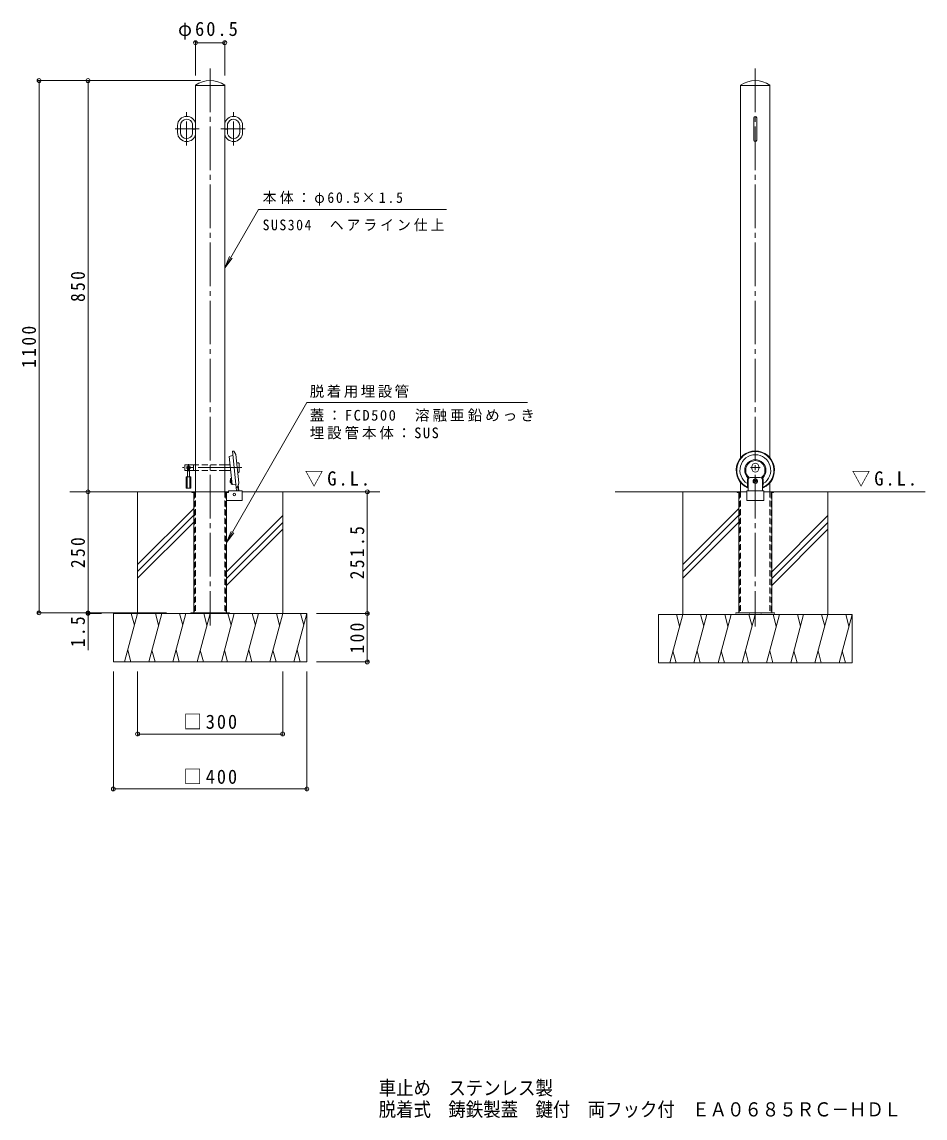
# Model space of a CAD drawing. Units: millimetres, scale not verified. Extents: x -1516 to 1828, y -1371 to 1082.
# Drawn here: x -1516 to 351, y -1371 to 895 of the extents above; entities that cross this region are included whole.
import ezdxf
from ezdxf.enums import TextEntityAlignment as Align

# ---------------------------------------------------------------- set-up
doc = ezdxf.new("R2010")
doc.units = ezdxf.units.MM
doc.header["$LTSCALE"] = 10
doc.header["$PDMODE"] = 32
doc.header["$PDSIZE"] = 8
for name, pattern in [('CHAIN1', [8, 5, -1, 1, -1]), ('CHAIN2', [12, 9, -1, 1, -1]), ('DASHED1', [1.8, 1.2, -0.6])]:
    doc.linetypes.add(name, pattern=pattern)
for name, color, linetype, lineweight in [('C-0', 4, 'Continuous', 9), ('C-1', 2, 'Continuous', 9), ('C-2', 3, 'Continuous', 9), ('C-3', 4, 'Continuous', 9), ('C-4', 7, 'Continuous', 9), ('C-5', 7, 'Continuous', 9), ('C-6', 6, 'Continuous', 9), ('C-7', 2, 'Continuous', 9), ('C-9', 7, 'Continuous', 9), ('C-A', 7, 'CHAIN1', 9), ('C-B', 2, 'Continuous', 9), ('C-E', 4, 'Continuous', 9)]:
    doc.layers.add(name, color=color, linetype=linetype, lineweight=lineweight)
doc.layers.add('F-5_F-5ﾚｲﾔ', color=2, linetype='Continuous')
doc.styles.add('ＭＳ ゴシック', font='')
doc.styles.get('ＭＳ ゴシック').set_extended_font_data('MS Gothic')

msp = doc.modelspace()

# ---------------------------------------------------------------- linework, layer by layer
at = {"layer": 'C-0', "color": 7, "linetype": 'CHAIN2'}
for p, q in [((-1127.05, 798.48), (-1127.05, -353.02)), ((0, 798.48), (0, -354.72)), ((-1061.65, -26.52), (-1184.16, -26.52)), ((10, -26.53), (-9.89, -26.52))]:
    msp.add_line(p, q, dxfattribs=at)
at = {"layer": 'C-0'}
for p, q in [((-1072.92, -67.73), (-1080.85, 7.67)), ((-1080.59, 7.88), (-1078.21, 7.23)), ((-1078.21, 7.23), (-1073.6, 0.89)), ((-1067.38, -58.22), (-1073.6, 0.89)), ((-1080.75, -1.64), (-1087.74, -3.27)), ((-6.91, -28.52), (-6.91, -24.52)), ((7.01, -24.53), (7.02, -28.53)), ((-1074.43, -61.79), (-1081.6, -61.65)), ((-1067.38, -58.22), (-1068.57, -61.3)), ((-16.34, -59.34), (-16.34, -51.91)), ((-15.78, -66.47), (-16.34, -59.34)), ((-15.34, -67.81), (-15.35, -51.91)), ((-15.26, -47.99), (-13.33, -47.4)), ((15.4, -48.01), (13.46, -47.42)), ((15.49, -67.83), (15.48, -51.93)), ((15.93, -66.48), (16.48, -59.36)), ((16.48, -59.36), (16.48, -51.93))]:
    msp.add_line(p, q, dxfattribs=at)
msp.add_lwpolyline([(-1087.74, -3.27), (-1082.95, -48.86), (-1082.94, -48.92)], dxfattribs=at)
for centre, radius, start, end in [((-1080.65, 7.69), 0.2, 74.79398, 186), ((-1080.98, -0.67), 1, 283.12502, 6), ((-1074.45, -62.79), 1, 6, 88.87498), ((-1072.72, -67.71), 0.2, 186, 297.20602)]:
    msp.add_arc(centre, radius, start, end, dxfattribs=at)
for centre, major_axis, start_param, end_param in [((0.06, -31.92), (-4.16, 39.58), 3.4553706, 8.9007544), ((0.06, -31.92), (-4.06, 38.59), 3.4806005, 8.8763306), ((0.06, -31.92), (-3.35, 31.83), 3.5785013, 8.7784298), ((0.06, -31.92), (-2.3, 21.88), 3.8315417, 8.5253894), ((0.06, -31.92), (-2.09, 19.89), 3.7948949, 8.5620362), ((0.05, -24.52), (-0.73, 6.96), 6.1784656, 7.7492619), ((0.05, -24.52), (-0.73, 6.96), 4.6076692, 6.1784656), ((0.06, -28.52), (-0.73, 6.96), 1.4660766, 3.0368729), ((0.06, -28.52), (-0.73, 6.96), 3.0368729, 4.6076692), ((-16.28, -66.5), (-0.052, 0.497), 2.5931453, 4.6855146), ((-9.88, -51.92), (-0.68, 6.46), 0.9210955, 1.4660766), ((-15.84, -67.81), (-0.052, 0.497), 2.6175691, 4.6076692), ((-16.26, -48.03), (-0.105, 0.995), 4.0626882, 5.3837967), ((-9.88, -51.92), (-0.57, 5.47), 0.6466607, 1.4660766), ((-14.29, -47.17), (-0.105, 0.995), 3.7882534, 5.4204436), ((14.42, -47.18), (-0.105, 0.995), 0.6533022, 2.2854924), ((10.01, -51.93), (-0.57, 5.47), 4.6076692, 5.4270851), ((16.39, -48.04), (-0.105, 0.995), 0.6899491, 2.0110576), ((15.99, -67.83), (-0.052, 0.497), 1.4660766, 3.4561767), ((10.01, -51.93), (-0.68, 6.46), 4.6076692, 5.1526503), ((16.43, -66.52), (-0.052, 0.497), 1.3882312, 3.4806005)]:
    msp.add_ellipse(centre, major_axis=major_axis, ratio=0.9945, start_param=start_param, end_param=end_param, dxfattribs=at)
at = {"layer": 'C-1', "color": 4}
for p, q in [((-1082.94, -48.92), (-1081.6, -61.65)), ((-1070.48, -66.28), (-1072.63, -67.89)), ((-1068.57, -61.3), (-1070.48, -66.28))]:
    msp.add_line(p, q, dxfattribs=at)
at = {"layer": 'C-1', "color": 3}
for p, q in [((-30.25, -57.49), (-30.25, -76.52)), ((30.25, -57.7), (30.25, -76.52)), ((-1093.05, -78.02), (-1089.05, -78.02)), ((-1089.05, -78.02), (-1089.05, -74.22)), ((-1062.05, -74.22), (-1089.05, -74.22)), ((-1060.55, -93.22), (-1060.55, -75.72)), ((-17.5, -74.22), (-17.5, -94.72)), ((-17.5, -74.22), (17.5, -74.22)), ((17.5, -74.22), (17.5, -94.72)), ((-1062.05, -94.72), (-1093.05, -94.72)), ((-17.5, -94.72), (17.5, -94.72))]:
    msp.add_line(p, q, dxfattribs=at)
at = {"layer": 'C-1'}
for p, q in [((-1164.55, -76.52), (-1089.55, -76.52)), ((-1161.05, -78.02), (-1161.05, -326.52)), ((-1093.05, -78.02), (-1093.05, -326.52)), ((-1093.05, -78.02), (-1089.55, -78.02)), ((-1089.55, -76.52), (-1089.55, -78.02)), ((-17.5, -76.52), (-37.5, -76.52)), ((-34, -78.02), (-34, -326.52)), ((17.5, -76.52), (37.5, -76.52)), ((34, -78.02), (37.5, -78.02)), ((34, -78.02), (34, -326.52)), ((37.5, -76.52), (37.5, -78.02)), ((-1167.05, -326.52), (-1167.05, -328.02)), ((-1087.05, -326.52), (-1167.05, -326.52)), ((-1139.05, -326.52), (-1139.05, -328.02)), ((-1115.05, -326.52), (-1115.05, -328.02)), ((-1087.05, -326.52), (-1087.05, -328.02)), ((40, -326.52), (-40, -326.52)), ((-40, -326.52), (-40, -328.02)), ((-12, -326.52), (-12, -328.02)), ((12, -326.52), (12, -328.02)), ((40, -326.52), (40, -328.02))]:
    msp.add_line(p, q, dxfattribs=at)
at = {"layer": 'C-1', "linetype": 'DASHED1'}
for p, q in [((-1159.55, -78.02), (-1159.55, -326.52)), ((-1094.55, -78.02), (-1094.55, -326.52)), ((-32.5, -78.02), (-32.5, -326.52)), ((32.5, -78.02), (32.5, -326.52))]:
    msp.add_line(p, q, dxfattribs=at)
at = {"layer": 'C-1'}
for points in [[(-1164.55, -76.52), (-1164.55, -78.02), (-1161.05, -78.02)], [(-37.5, -76.52), (-37.5, -78.02), (-34, -78.02)]]:
    msp.add_lwpolyline(points, dxfattribs=at)
at = {"layer": 'C-1', "linetype": 'DASHED1'}
for centre, start, end in [((-1161.05, -78.02), 0, 90), ((-1093.05, -78.02), 90, 180), ((-34, -78.02), 0, 90), ((34, -78.02), 90, 180)]:
    msp.add_arc(centre, 1.5, start, end, dxfattribs=at)
at = {"layer": 'C-1', "color": 3}
for centre, start, end in [((-1062.05, -75.72), 0, 90), ((-1062.05, -93.22), 270, 0)]:
    msp.add_arc(centre, 1.5, start, end, dxfattribs=at)
at = {"layer": 'C-2'}
for p, q in [((-1157.3, -76.52), (-1157.3, 763.84)), ((-1096.8, 763.48), (-1157.3, 763.48)), ((-1096.8, -76.52), (-1096.8, 763.84)), ((-30.25, -6.29), (-30.25, 763.84)), ((30.25, 763.48), (-30.25, 763.48)), ((30.25, -6.22), (30.25, 763.84)), ((-1194.3, 666.16), (-1194.3, 680.79)), ((-1188.3, 666.16), (-1188.3, 680.79)), ((-1163.3, 673.98), (-1163.3, 683.82)), ((-1090.8, 673.98), (-1090.8, 683.82)), ((-1065.8, 666.16), (-1065.8, 680.79)), ((-1059.8, 666.16), (-1059.8, 680.79)), ((-3, 650.48), (-3, 696.48)), ((3, 650.48), (3, 696.48)), ((-1157.3, 673.98), (-1163.3, 673.98)), ((-1163.3, 672.98), (-1163.3, 663.13)), ((-1157.3, 672.98), (-1163.3, 672.98)), ((-1096.8, 673.98), (-1090.8, 673.98)), ((-1096.8, 672.98), (-1090.8, 672.98)), ((-1090.8, 672.98), (-1090.8, 663.13)), ((-1175.62, 653.48), (-1175.62, 653.49)), ((-1078.48, 653.48), (-1078.48, 653.49))]:
    msp.add_line(p, q, dxfattribs=at)
at = {"layer": 'C-2', "linetype": 'DASHED1'}
for p, q in [((-1157.3, -76.52), (-1157.3, -326.52)), ((-1096.8, -76.52), (-1096.8, -326.52)), ((-30.25, -76.52), (-30.25, -326.52)), ((30.25, -76.52), (30.25, -326.52))]:
    msp.add_line(p, q, dxfattribs=at)
at = {"layer": 'C-2'}
for centre, radius, start, end in [((-1127.05, 721.2), 52.28, 54.64534, 125.35466), ((0, 721.2), 52.28, 54.64534, 125.35466), ((-1175.62, 680.79), 18.68, 90, 180), ((-1175.62, 680.79), 12.68, 90, 180), ((-1175.62, 680.79), 18.68, 11.35969, 90), ((-1175.62, 680.79), 12.68, 13.79803, 90), ((-1078.48, 680.79), 18.68, 90, 168.64031), ((-1078.48, 680.79), 12.68, 90, 166.20197), ((-1078.48, 680.79), 18.68, 0, 90), ((-1078.48, 680.79), 12.68, 0, 90), ((0, 696.48), 3, 90, 180), ((0, 696.48), 3, 0, 90), ((-1175.62, 666.16), 18.68, 180, 270), ((-1175.62, 666.16), 12.68, 180, 270), ((-1175.62, 666.16), 12.68, 270, 346.20197), ((-1175.62, 666.16), 18.68, 270, 348.64031), ((-1078.48, 666.16), 18.68, 191.35969, 270), ((-1078.48, 666.16), 12.68, 193.79803, 270), ((-1078.48, 666.16), 12.68, 270, 0), ((-1078.48, 666.16), 18.68, 270, 0), ((0, 650.48), 3, 180, 270), ((0, 650.48), 3, 270, 0)]:
    msp.add_arc(centre, radius, start, end, dxfattribs=at)
at = {"layer": 'C-3'}
for p, q in [((-1179.16, -31.52), (-1179.16, -21.52)), ((-1178.16, -20.52), (-1157.3, -20.52)), ((-1161.16, -20.52), (-1161.16, -32.52)), ((-1096.8, -20.52), (-1085.93, -20.52)), ((-1068.66, -16.52), (-1071.75, -16.52)), ((-1067.16, -18.02), (-1067.16, -35.02)), ((-1178.16, -32.52), (-1173.91, -32.52)), ((-1157.3, -32.52), (-1169.41, -32.52)), ((-1096.8, -32.52), (-1084.67, -32.52)), ((-1068.66, -36.52), (-1069.65, -36.52))]:
    msp.add_line(p, q, dxfattribs=at)
at = {"layer": 'C-3', "color": 6, "linetype": 'CHAIN1'}
for p, q in [((-1171.66, -19.44), (-1171.66, -34.05)), ((-1168.78, -27.77), (-1174.63, -27.77))]:
    msp.add_line(p, q, dxfattribs=at)
at = {"layer": 'C-3', "linetype": 'DASHED1'}
for p, q in [((-1096.05, -20.52), (-1157.3, -20.52)), ((-1096.05, -32.52), (-1157.3, -32.52))]:
    msp.add_line(p, q, dxfattribs=at)
at = {"layer": 'C-3', "color": 6}
for p, q in [((-1173.91, -27.77), (-1173.91, -45.52)), ((-1169.41, -27.77), (-1169.41, -45.52)), ((-1176.66, -45.52), (-1176.66, -69.02)), ((-1166.66, -45.52), (-1176.66, -45.52)), ((-1174.41, -45.52), (-1174.41, -69.02)), ((-1168.91, -45.52), (-1168.91, -69.02)), ((-1166.66, -45.52), (-1166.66, -69.02)), ((-1166.66, -69.02), (-1176.66, -69.02))]:
    msp.add_line(p, q, dxfattribs=at)
at = {"layer": 'C-3'}
for centre, radius, start, end in [((-1178.16, -21.52), 1, 90, 180), ((-1068.66, -18.02), 1.5, 0, 90), ((-1178.16, -31.52), 1, 180, 270), ((-1171.66, -26.52), 3.5, 310.00481, 229.99519), ((-1068.66, -35.02), 1.5, 270, 0)]:
    msp.add_arc(centre, radius, start, end, dxfattribs=at)
at = {"layer": 'C-3', "color": 6}
msp.add_arc((-1171.66, -27.77), 2.25, 0, 180, dxfattribs=at)
at = {"layer": 'C-3', "color": 6, "linetype": 'DASHED1'}
msp.add_arc((-1171.66, -27.77), 2.25, 180, 0, dxfattribs=at)
at = {"layer": 'C-4'}
for p, q in [((-1157.3, 854.74), (-1157.3, 783.84)), ((-1157.3, 851.74), (-1096.8, 851.74)), ((-1096.8, 854.74), (-1096.8, 783.84)), ((-1483.67, 773.48), (-1147.05, 773.48)), ((-1480.67, 773.48), (-1480.67, -326.52)), ((-1379.48, 773.48), (-1379.48, -76.52)), ((-1379.48, -76.52), (-1379.48, -326.52)), ((-802.13, -76.52), (-802.13, -328.02)), ((-1483.67, -326.52), (-1217.05, -326.52)), ((-1382.48, -328.02), (-1351.59, -328.02)), ((-1379.48, -326.52), (-1379.48, -328.02)), ((-1379.48, -328.02), (-1379.48, -403.69)), ((-799.13, -328.02), (-907.05, -328.02)), ((-802.13, -328.02), (-802.13, -428.02)), ((-799.13, -428.02), (-907.05, -428.02)), ((-1327.05, -693.62), (-1327.05, -448.02)), ((-1277.05, -580.03), (-1277.05, -448.02)), ((-977.05, -580.03), (-977.05, -448.02)), ((-927.05, -693.62), (-927.05, -448.02)), ((-1277.05, -577.03), (-977.05, -577.03)), ((-1327.05, -690.62), (-927.05, -690.62))]:
    msp.add_line(p, q, dxfattribs=at)
for p in [(-1157.3, 851.74), (-1096.8, 851.74), (-1480.67, 773.48), (-1379.48, 773.48), (-1379.48, -76.52), (-802.13, -76.52), (-1480.67, -326.52), (-1379.48, -326.52), (-1379.48, -328.02), (-802.13, -328.02), (-802.13, -428.02), (-1277.05, -577.03), (-977.05, -577.03), (-1327.05, -690.62), (-927.05, -690.62)]:
    msp.add_point(p, dxfattribs=at)
at = {"layer": 'C-5'}
for p, q in [((-1027.34, 507.03), (-638.54, 507.03)), ((-1096.8, 386.72), (-1081.58, 406.55)), ((-1093.05, -181.42), (-926.76, 108.2)), ((-471.04, 108.2), (-926.76, 108.2)), ((-1093.05, -181.42), (-1083.54, -158.3)), ((-1093.05, -181.42), (-1077.88, -161.55))]:
    msp.add_line(p, q, dxfattribs=at)
msp.add_lwpolyline([(-1027.34, 507.03), (-1096.8, 386.72), (-1087.23, 409.82)], dxfattribs=at)
at = {"layer": 'C-6', "color": 2}
for p, q in [((-1085.04, -51.9), (-1085.75, -52.78)), ((-1085.75, -52.78), (-1084.56, -52.66)), ((-1085.29, -57.16), (-1085.75, -52.78)), ((-1085.29, -57.16), (-1084.1, -57.03)), ((-1084.41, -57.87), (-1085.29, -57.16)), ((-1085.04, -51.9), (-1084.64, -51.86)), ((-1084.41, -57.87), (-1084.02, -57.83)), ((-1067.41, -74.22), (-1068.73, -61.71)), ((-14.85, -51.91), (-14.84, -74.22)), ((10.01, -46.93), (-9.88, -46.92)), ((14.99, -51.93), (15, -74.21))]:
    msp.add_line(p, q, dxfattribs=at)
at = {"layer": 'C-6', "color": 2, "linetype": 'CHAIN2'}
msp.add_line((4.58, -54.23), (-4.44, -54.22), dxfattribs=at)
at = {"layer": 'C-6'}
for p, q in [((-1164.55, -76.52), (-1416.88, -76.52)), ((-1277.05, -328.02), (-1277.05, -76.52)), ((-1060.55, -76.52), (-776.03, -76.52)), ((-977.05, -328.02), (-977.05, -76.52)), ((-37.5, -76.52), (-289.83, -76.52)), ((-150, -329.72), (-150, -76.52)), ((37.5, -76.52), (351.02, -76.52)), ((150, -329.72), (150, -76.52)), ((-1161.05, -110.72), (-1277.05, -226.72)), ((-34, -110.72), (-150, -226.72)), ((-1161.05, -124.86), (-1277.05, -240.86)), ((-977.05, -125.6), (-1093.05, -241.6)), ((-34, -124.86), (-150, -240.86)), ((150, -125.6), (34, -241.6)), ((-1161.05, -139), (-1277.05, -255)), ((-977.05, -139.74), (-1093.05, -255.74)), ((-977.05, -153.88), (-1093.05, -269.88)), ((-34, -139), (-150, -255)), ((150, -139.74), (34, -255.74)), ((150, -153.88), (34, -269.88)), ((-1327.05, -328.02), (-927.05, -328.02)), ((-1327.05, -428.02), (-1327.05, -328.02)), ((-1277.05, -328.02), (-1303.84, -428.02)), ((-1290.1, -328.02), (-1283.57, -352.37)), ((-1227.05, -328.02), (-1253.84, -428.02)), ((-1240.1, -328.02), (-1233.57, -352.37)), ((-1177.05, -328.02), (-1203.84, -428.02)), ((-1190.1, -328.02), (-1183.57, -352.37)), ((-1127.05, -328.02), (-1153.84, -428.02)), ((-1140.1, -328.02), (-1133.57, -352.37)), ((-1077.05, -328.02), (-1103.84, -428.02)), ((-1090.1, -328.02), (-1083.57, -352.37)), ((-1027.05, -328.02), (-1053.84, -428.02)), ((-1040.1, -328.02), (-1033.57, -352.37)), ((-977.05, -328.02), (-1003.84, -428.02)), ((-990.1, -328.02), (-983.57, -352.37)), ((-927.05, -328.02), (-953.84, -428.02)), ((-940.1, -328.02), (-933.57, -352.37)), ((-927.05, -428.02), (-927.05, -328.02)), ((-200, -329.72), (200, -329.72)), ((-200, -429.72), (-200, -329.72)), ((-150, -329.72), (-176.79, -429.72)), ((-163.05, -329.72), (-156.52, -354.07)), ((-100, -329.72), (-126.79, -429.72)), ((-113.05, -329.72), (-106.52, -354.07)), ((-50, -329.72), (-76.79, -429.72)), ((-63.05, -329.72), (-56.52, -354.07)), ((0, -329.72), (-26.79, -429.72)), ((-13.05, -329.72), (-6.52, -354.07)), ((50, -329.72), (23.21, -429.72)), ((36.95, -329.72), (43.48, -354.07)), ((100, -329.72), (73.21, -429.72)), ((86.95, -329.72), (93.48, -354.07)), ((150, -329.72), (123.21, -429.72)), ((136.95, -329.72), (143.48, -354.07)), ((200, -329.72), (173.21, -429.72)), ((186.95, -329.72), (193.48, -354.07)), ((200, -429.72), (200, -329.72)), ((-1290.79, -428.02), (-1297.32, -403.67)), ((-1240.79, -428.02), (-1247.32, -403.67)), ((-1190.79, -428.02), (-1197.32, -403.67)), ((-1140.79, -428.02), (-1147.32, -403.67)), ((-1090.79, -428.02), (-1097.32, -403.67)), ((-1040.79, -428.02), (-1047.32, -403.67)), ((-990.79, -428.02), (-997.32, -403.67)), ((-940.79, -428.02), (-947.32, -403.67)), ((-163.75, -429.72), (-170.27, -405.37)), ((-113.75, -429.72), (-120.27, -405.37)), ((-63.75, -429.72), (-70.27, -405.37)), ((-13.75, -429.72), (-20.27, -405.37)), ((36.25, -429.72), (29.73, -405.37)), ((86.25, -429.72), (79.73, -405.37)), ((136.25, -429.72), (129.73, -405.37)), ((186.25, -429.72), (179.73, -405.37)), ((-1327.05, -428.02), (-927.05, -428.02)), ((-200, -429.72), (200, -429.72))]:
    msp.add_line(p, q, dxfattribs=at)
at = {"layer": 'C-6', "color": 2}
for centre, start_param, end_param in [((-9.88, -51.92), 6.1784656, 7.7492619), ((10.01, -51.93), 4.6076692, 6.1784656)]:
    msp.add_ellipse(centre, major_axis=(-0.52, 4.97), ratio=0.9945, start_param=start_param, end_param=end_param, dxfattribs=at)
at = {"layer": 'C-7'}
for p, q in [((0.07, -52.49), (-1.42, -53.36)), ((1.56, -53.36), (0.07, -52.49)), ((1.56, -55.09), (0.07, -55.96)), ((1.56, -55.09), (1.56, -53.36))]:
    msp.add_line(p, q, dxfattribs=at)
msp.add_lwpolyline([(0.07, -55.96), (-1.42, -55.09), (-1.42, -53.36)], dxfattribs=at)
for major_axis in [(-0.5, 4.72), (-0.44, 4.23)]:
    msp.add_ellipse((0.07, -54.22), major_axis=major_axis, ratio=0.9945, dxfattribs=at)
at = {"layer": 'C-9'}
for p, q in [((-1072.24, -74.22), (-1072.92, -67.73)), ((-1069.02, -74.22), (-1069.99, -65)), ((10.01, -46.93), (-9.88, -46.92))]:
    msp.add_line(p, q, dxfattribs=at)
for centre, start_param, end_param in [((-9.88, -51.92), 0.0121487, 1.4660766), ((-9.88, -51.92), 6.1784656, 6.295334), ((10.01, -51.93), 4.6076692, 6.1784656)]:
    msp.add_ellipse(centre, major_axis=(-0.52, 4.97), ratio=0.9945, start_param=start_param, end_param=end_param, dxfattribs=at)
at = {"layer": 'C-A'}
for p, q in [((-1175.62, 638.96), (-1175.62, 708)), ((-1078.48, 638.96), (-1078.48, 708)), ((-1149.43, 673.48), (-1200.74, 673.48)), ((-1104.67, 673.48), (-1053.36, 673.48))]:
    msp.add_line(p, q, dxfattribs=at)
at = {"layer": 'C-B'}
for p, q in [((-1084.85, -49.87), (-1084.5, -49.08)), ((-1084.85, -49.87), (-1083.81, -59.82)), ((-1084.5, -49.08), (-1082.94, -48.92)), ((-1083.81, -59.82), (-1083.3, -60.52)), ((-1083.3, -60.52), (-1081.74, -60.36))]:
    msp.add_line(p, q, dxfattribs=at)
at = {"layer": 'C-E'}
msp.add_circle((-1076.95, -82.02), 2.5, dxfattribs=at)

# ---------------------------------------------------------------- texts
at = {"layer": 'C-4', "color": 2, "char_height": 29.33, "attachment_point": 7, "style": 'ＭＳ ゴシック'}
for s, insert in [('\\T1.22;\\W0.95;φ60.5', (-1193.3, 857.74)), ('\\T1.21;\\W0.95;□300', (-1182.05, -567.03)), ('\\T1.21;\\W0.95;□400', (-1182.05, -680.62))]:
    msp.add_mtext(s, dxfattribs=dict(at, insert=insert))
at = {"layer": 'C-4', "color": 2, "char_height": 29.33, "attachment_point": 7, "rotation": 90, "style": 'ＭＳ ゴシック'}
for s, insert in [('\\T1.27;\\W0.9;850', (-1385.48, 315.98)), ('\\T1.28;\\W0.9;1100', (-1486.67, 179.73)), ('\\T1.28;\\W0.9;251.5', (-808.13, -257.27)), ('\\T1.27;\\W0.9;250', (-1385.48, -234.02)), ('\\T1.27;\\W0.9;1.5', (-1385.48, -397.48)), ('\\T1.27;\\W0.9;100', (-808.13, -410.52))]:
    msp.add_mtext(s, dxfattribs=dict(at, insert=insert))
at = {"layer": 'C-5', "char_height": 21.99, "attachment_point": 7, "style": 'ＭＳ ゴシック'}
for s, insert in [('\\T1.25;\\W0.95;本体：φ60.5×1.5', (-1018.54, 514.75)), ('\\T1.22;\\W0.95;SUS304\u3000ヘアライン仕上', (-1018.54, 461.84)), ('\\T1.17;脱着用埋設管', (-921.04, 117.6)), ('\\T1.21;蓋：FCD500\u3000溶融亜鉛めっき', (-921.04, 68.3)), ('\\T1.2;埋設管本体：SUS', (-921.04, 31.98))]:
    msp.add_mtext(s, dxfattribs=dict(at, insert=insert))
at = {"layer": 'C-5', "color": 2, "char_height": 29.33, "attachment_point": 7, "style": 'ＭＳ ゴシック'}
for insert in [(-931.18, -66.15), (199.63, -66.15)]:
    msp.add_mtext('\\T1.22;\\W0.95;▽G.L.', dxfattribs=dict(at, insert=insert))
at = {"layer": 'F-5_F-5ﾚｲﾔ', "style": 'ＭＳ ゴシック', "width": 0.9}
for s, p in [('車止め\u3000ステンレス製', (-778.5, -1332)), ('脱着式\u3000鋳鉄製蓋\u3000鍵付\u3000両フック付\u3000ＥＡ０６８５ＲＣ－ＨＤＬ', (-778.5, -1376.28))]:
    msp.add_text(s, height=29.33, dxfattribs=at).set_placement(p, align=Align.BOTTOM_LEFT)

doc.saveas('drawing.dxf')
